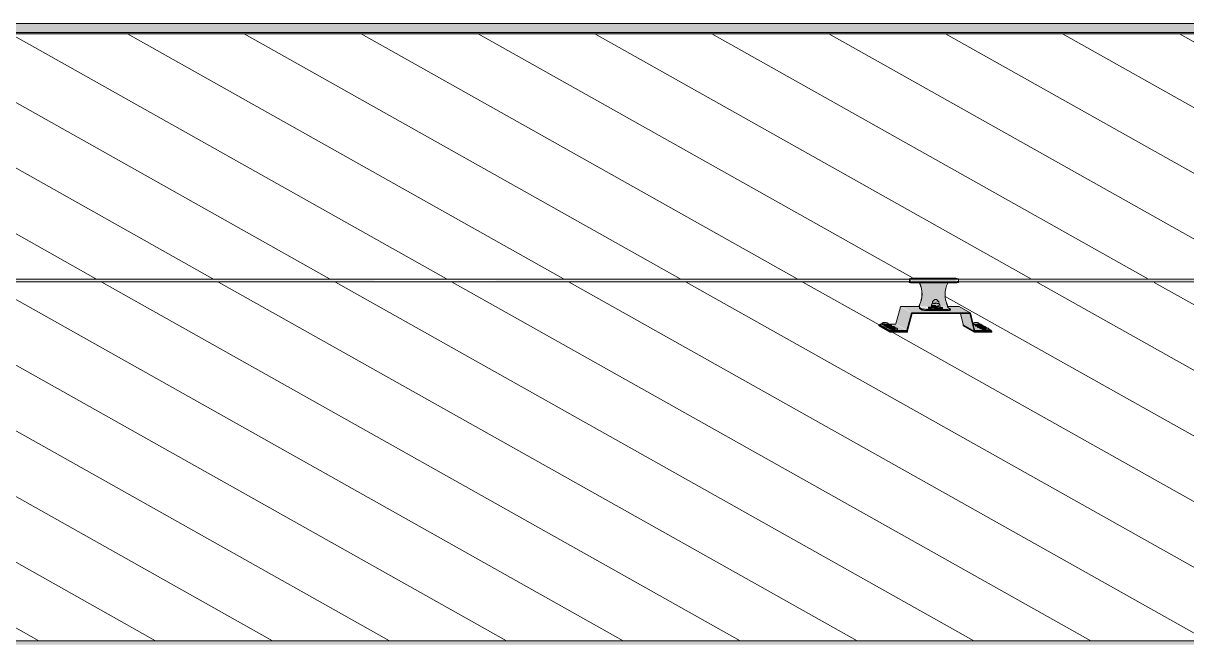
# Model space of a CAD drawing. Header units: millimetres. Extents: x -2361666 to -2009843, y -375 to 29863.
# Drawn here: x -2311725 to -2308451, y 15906 to 17649 of the extents above; entities that cross this region are included whole.
import ezdxf

# ---------------------------------------------------------------- set-up
doc = ezdxf.new("R2010")
doc.units = ezdxf.units.MM
for name, color, linetype, lineweight in [('A-ROOF', 132, 'Continuous', 5), ('A-ROOF-PATT', 132, 'Continuous', 5), ('Q-SPCQ', 91, 'Continuous', 5)]:
    doc.layers.add(name, color=color, linetype=linetype, lineweight=lineweight)

# ---------------------------------------------------------------- blocks, each defined once
blk = doc.blocks.new('Static Line_Sayfa_Metal Deck_Pan Mount - Up to 15 _ pitch - Max 2 Users-1847625-SOUTH EAST - PART B')
at = {"layer": 'Q-SPCQ'}
h = blk.add_hatch(color=256, dxfattribs=at)
h.paths.add_polyline_path([(-2307559.1, 16924.8), (-2303574, 16926.8), (-2303574, 16927.3), (-2303569.6, 16925.6), (-2303568.1, 16929.1), (-2309099.7, 16926.8), (-2309097.4, 16927.6), (-2309093.5, 16924.8), (-2307793.5, 16924.8)])
h.paths.add_polyline_path([(-2314753.1, 16924.8), (-2309231.7, 16926.8), (-2309231.7, 16927.3), (-2309227.3, 16925.7), (-2309225.8, 16929.1), (-2314757.4, 16926.8), (-2314755.1, 16927.7), (-2314753.8, 16925.8)])
h.paths.add_polyline_path([(-2301940.2, 16924.8), (-2301940.2, 16929.1), (-2303442, 16926.8), (-2303439.7, 16927.7), (-2303435.8, 16924.8), (-2302168, 16924.8)])
for points in [[(-2309227.4, 16921.5), (-2309228.6, 16927.6), (-2309231.7, 16925.7), (-2309231.2, 16922)], [(-2309123.4, 16918.6), (-2309100.3, 16919.9), (-2309099.8, 16928.4), (-2309100.6, 16931.6), (-2309225.8, 16931.6), (-2309225.6, 16919.9), (-2309226, 16918.6), (-2309123.6, 16918.6)], [(-2309097.6, 16921.5), (-2309094.7, 16923.8), (-2309097.5, 16923.8), (-2309097.6, 16922)], [(-2309156.4, 16859.1), (-2309156.6, 16863.1), (-2309167, 16863.1), (-2309167.2, 16862.3), (-2309164.9, 16859.5), (-2309156.6, 16859.1)], [(-2309238.5, 16785.6), (-2309226.8, 16834.7), (-2309256.5, 16851.4), (-2309268.2, 16802.3), (-2309238.7, 16785.8)], [(-2309224.5, 16834.7), (-2309060.7, 16834.7), (-2309091.8, 16852.1), (-2309124.2, 16850.1), (-2309124.5, 16849.6), (-2309123.9, 16849.4), (-2309116.3, 16845.1), (-2309128.7, 16843.8), (-2309128.8, 16840.8), (-2309178.2, 16840.8), (-2309178.2, 16843.8), (-2309195.3, 16843.8), (-2309195.3, 16842.1), (-2309203, 16846.4), (-2309203, 16849.4), (-2309203.5, 16851.7), (-2309203.5, 16852.1), (-2309253.2, 16850.8), (-2309240.7, 16843.8)], [(-2309195.3, 16842.1), (-2309195.3, 16845.1), (-2309203, 16849.4), (-2309203, 16846.4), (-2309198.3, 16843.8)], [(-2309128.7, 16843.8), (-2309116.3, 16845.1), (-2309123.9, 16849.4), (-2309199.8, 16847.6), (-2309195.3, 16845.1), (-2309156.1, 16843.8)], [(-2309164.9, 16840.8), (-2309128.8, 16840.8), (-2309128.7, 16843.8), (-2309178.1, 16843.8), (-2309178.2, 16840.8)], [(-2309156.2, 16848.4), (-2309156.1, 16855.8), (-2309169.6, 16856.8), (-2309169.6, 16849.4), (-2309164.9, 16848.7)], [(-2309156.2, 16848.4), (-2309148.5, 16850.8), (-2309148.5, 16856.1), (-2309156.2, 16853.7), (-2309156.2, 16848.7)], [(-2309049.7, 16783.6), (-2309062.7, 16832.7), (-2309088.3, 16832.7), (-2309079.4, 16800.3), (-2309060.7, 16789.9)], [(-2309286.6, 16779.9), (-2309286.6, 16782.9), (-2309317.6, 16800.3), (-2309316, 16796.4), (-2309291.9, 16782.9)], [(-2309299.1, 16801.6), (-2309299.3, 16804.5), (-2309308.5, 16804.9), (-2309307.5, 16802), (-2309301.4, 16801.7)], [(-2309292, 16797.6), (-2309292.2, 16800.5), (-2309301.2, 16800.3), (-2309300, 16798), (-2309292.2, 16797.6)], [(-2309288.9, 16794.2), (-2309286.2, 16798.5), (-2309291.5, 16798.8), (-2309289, 16794.2)], [(-2309049.5, 16779.9), (-2309050.8, 16783.6), (-2309080.5, 16800.3), (-2309079.7, 16796.8), (-2309049.7, 16780)], [(-2309050.7, 16802), (-2309048.1, 16804.3), (-2309051, 16803.1), (-2309050.8, 16802.3)], [(-2309043.6, 16798), (-2309040.9, 16800.3), (-2309044.4, 16800.3)], [(-2309032.1, 16794.2), (-2309029.4, 16798.5), (-2309034.6, 16798.8), (-2309032.1, 16794.2)], [(-2309288.1, 16783.8), (-2309288.1, 16785.8), (-2309290.1, 16784.9)], [(-2309288, 16791), (-2309279.7, 16792.4), (-2309289, 16794)], [(-2309286.6, 16782.9), (-2309276.7, 16784.9), (-2309288.1, 16783.8)], [(-2309272.5, 16786.7), (-2309272.7, 16789.6), (-2309281.9, 16790), (-2309279.7, 16787), (-2309272.7, 16786.7)], [(-2309022.8, 16790.6), (-2309025, 16793.7), (-2309031.6, 16792.2), (-2309031.2, 16791), (-2309022.9, 16790.7)], [(-2309015.7, 16786.7), (-2309015.8, 16789.6), (-2309025, 16790), (-2309024.1, 16787.1), (-2309015.8, 16786.7)]]:
    blk.add_hatch(color=256, dxfattribs=at).paths.add_polyline_path(points)
h = blk.add_hatch(color=256, dxfattribs=at)
h.paths.add_polyline_path([(-2309094.2, 16919.9), (-2309094.9, 16921.1), (-2309094.9, 16919.9)])
h.paths.add_polyline_path([(-2309225.6, 16919.9), (-2309226, 16921.1), (-2309226, 16919.9)])
h.paths.add_polyline_path([(-2309225.3, 16929.1), (-2309225.8, 16930.3), (-2309225.8, 16929.1)])
h.paths.add_polyline_path([(-2309094.5, 16929.1), (-2309094.1, 16930.3), (-2309099.7, 16929.1)])
h = blk.add_hatch(color=256, dxfattribs=at)
h.paths.add_polyline_path([(-2314718.4, 16921.1), (-2309225.1, 16922.9), (-2309227.4, 16921.5), (-2309231.7, 16923.8), (-2309231.8, 16924.8), (-2314751.7, 16922.8), (-2314751.7, 16922), (-2314755.2, 16923.7), (-2314757.5, 16921.1)])
h.paths.add_polyline_path([(-2307090.3, 16921.1), (-2303567.4, 16923), (-2303569.7, 16921.5), (-2303574, 16923.9), (-2303574.4, 16924.8), (-2309094, 16922.8), (-2309094, 16922), (-2309097.5, 16923.8), (-2309099.8, 16921.1), (-2307324.7, 16921.1)])
h.paths.add_polyline_path([(-2301940.2, 16921.1), (-2301940.2, 16924.8), (-2303436.3, 16922.8), (-2303436.3, 16922), (-2303439.8, 16923.7), (-2303442.1, 16921.1), (-2302168, 16921.1)])
h = blk.add_hatch(color=256, dxfattribs=at)
h.paths.add_polyline_path([(-2309169.7, 16853.7), (-2309169.6, 16853.7), (-2309169.6, 16856.8), (-2309156.1, 16855.8), (-2309148.5, 16853.7), (-2309124.5, 16853.7), (-2309129.6, 16870.8), (-2309131.2, 16886.6), (-2309129.2, 16902.5), (-2309124.5, 16918.7), (-2309202.6, 16918.7), (-2309197.5, 16902.5), (-2309195.9, 16886.6), (-2309199.8, 16865.1), (-2309203.5, 16853.7), (-2309199.8, 16853.7)])
h.paths.add_polyline_path([(-2309156.6, 16863.1), (-2309156.1, 16867.2), (-2309150.9, 16867.5), (-2309156.4, 16863.3)])
h.paths.add_polyline_path([(-2309156.4, 16859.1), (-2309165.5, 16859.5), (-2309166.4, 16865), (-2309149.3, 16859.5), (-2309156.2, 16859.1)])
h = blk.add_hatch(color=256, dxfattribs=at)
h.paths.add_polyline_path([(-2309156.4, 16859.1), (-2309148.9, 16859.5), (-2309148.9, 16862.4), (-2309156.5, 16861.2)])
h.paths.add_polyline_path([(-2309156.6, 16863.1), (-2309150.9, 16867.5), (-2309156.6, 16865)])
h = blk.add_hatch(color=256, dxfattribs=at)
h.paths.add_polyline_path([(-2309178.1, 16849.6), (-2309169.6, 16851.7), (-2309169.7, 16853.7), (-2309203.5, 16851.7), (-2309203, 16849.6), (-2309199.8, 16849.6)])
h.paths.add_polyline_path([(-2309124.1, 16849.6), (-2309124.5, 16853.7), (-2309148.5, 16851.4), (-2309148.5, 16849.6), (-2309124.2, 16849.6)])
h = blk.add_hatch(color=256, dxfattribs=at)
h.paths.add_polyline_path([(-2309269.5, 16784.9), (-2309241, 16785.8), (-2309270.5, 16802.3), (-2309314, 16800.3), (-2309288.1, 16785.8), (-2309276.7, 16784.9)])
h.paths.add_polyline_path([(-2309272.5, 16786.7), (-2309280.9, 16787.1), (-2309279.7, 16789.9), (-2309272.7, 16789.6)])
h.paths.add_polyline_path([(-2309288, 16791), (-2309289, 16794), (-2309279.7, 16792.4)])
h.paths.add_polyline_path([(-2309288.9, 16794.2), (-2309289, 16798.6), (-2309286.2, 16798.5), (-2309288.1, 16795.4)])
h.paths.add_polyline_path([(-2309292, 16797.6), (-2309301.2, 16800.3), (-2309300.4, 16800.9), (-2309292.2, 16800.3)])
h = blk.add_hatch(color=256, dxfattribs=at)
h.paths.add_polyline_path([(-2309047.2, 16784.9), (-2309001.6, 16785.8), (-2309029.5, 16801.5), (-2309052, 16801.9), (-2309048, 16785.4)])
h.paths.add_polyline_path([(-2309015.7, 16786.7), (-2309024.1, 16787.1), (-2309025, 16790), (-2309015.8, 16788.8)])
h.paths.add_polyline_path([(-2309022.8, 16790.6), (-2309031.6, 16792.2), (-2309032.1, 16794), (-2309022.9, 16793.6)])
h.paths.add_polyline_path([(-2309032.1, 16794.2), (-2309032.1, 16798.6), (-2309029.4, 16798.5)])
h.paths.add_polyline_path([(-2309043.6, 16798), (-2309044.6, 16800.9), (-2309035.3, 16799.4)])
h = blk.add_hatch(color=256, dxfattribs=at)
h.paths.add_polyline_path([(-2309049.5, 16779.9), (-2309049.5, 16779.9), (-2309000.1, 16779.9), (-2309000.1, 16782.9), (-2309049.5, 16782.9)])
h.paths.add_polyline_path([(-2309269.5, 16779.9), (-2309237.2, 16779.9), (-2309237.2, 16782.9), (-2309286.6, 16782.9), (-2309286.6, 16779.9)])
h = blk.add_hatch(color=256, dxfattribs=at)
h.paths.add_polyline_path([(-2309237.9, 16782.9), (-2309240.7, 16784.9), (-2309238.5, 16782.9)])
h.paths.add_polyline_path([(-2309049.7, 16783.6), (-2309048.1, 16785.6), (-2309050, 16784.9)])
h = blk.add_hatch(color=256, dxfattribs=at)
h.paths.add_polyline_path([(-2309001.6, 16782.9), (-2309003.6, 16784.9), (-2309004.6, 16785.4), (-2309009.9, 16782.9)])
h.paths.add_polyline_path([(-2309048.7, 16782.9), (-2309049.7, 16783.6), (-2309049.5, 16782.9)])
for p, q in [((-2301940.2, 16929.1), (-2314822, 16929.1)), ((-2309228.2, 16931.3), (-2309232.5, 16930.3)), ((-2309225.9, 16931.6), (-2309228.2, 16931.3)), ((-2309100.6, 16931.6), (-2309225.9, 16931.6)), ((-2309100.6, 16931.6), (-2309098.3, 16931.3)), ((-2309094.1, 16930.3), (-2309098.3, 16931.3)), ((-2314822, 16921.1), (-2301940.2, 16921.1)), ((-2309232.5, 16919.9), (-2309228.2, 16918.9)), ((-2309225.9, 16918.6), (-2309228.2, 16918.9)), ((-2309225.9, 16918.6), (-2309100.6, 16918.6)), ((-2309203.1, 16918.9), (-2309203.1, 16917.8)), ((-2309203.1, 16917.8), (-2309202.7, 16917.5)), ((-2309202.7, 16917.5), (-2309202.6, 16918.7)), ((-2309202.6, 16918.7), (-2309202.4, 16920.6)), ((-2309202.6, 16918.7), (-2309123.6, 16918.7)), ((-2309123.4, 16920.6), (-2309123.6, 16918.7)), ((-2309123.6, 16918.7), (-2309123.6, 16917.5)), ((-2309100.6, 16918.6), (-2309098.3, 16918.9)), ((-2309098.3, 16918.9), (-2309094.1, 16919.9)), ((-2309269.5, 16803.1), (-2309256.5, 16851.4)), ((-2309255.5, 16852.1), (-2309203.5, 16852.1)), ((-2309225.5, 16834), (-2309238.5, 16785.6)), ((-2309237, 16783.6), (-2309224, 16832)), ((-2309060.7, 16834.7), (-2309224.5, 16834.7)), ((-2309223, 16832.7), (-2309062.3, 16832.7)), ((-2309203.5, 16855.7), (-2309204, 16856)), ((-2309204, 16856), (-2309204, 16854)), ((-2309203.5, 16853.7), (-2309203.5, 16855.7)), ((-2309195.3, 16845.1), (-2309203, 16849.4)), ((-2309203, 16846.4), (-2309195.3, 16842.1)), ((-2309178.2, 16840.8), (-2309128.8, 16840.8)), ((-2309178.1, 16843.8), (-2309128.7, 16843.8)), ((-2309177.9, 16849.7), (-2309178, 16846.7)), ((-2309169.7, 16856.9), (-2309169.8, 16849.6)), ((-2309167.9, 16858.5), (-2309169.1, 16857.8)), ((-2309167.6, 16860.1), (-2309167.6, 16859)), ((-2309148.2, 16858.8), (-2309148.2, 16859.8)), ((-2309146.7, 16857.5), (-2309147.9, 16858.2)), ((-2309146.3, 16849.2), (-2309146.2, 16856.6)), ((-2309138.2, 16846.1), (-2309138.2, 16849.1)), ((-2309124.9, 16856), (-2309124.5, 16855.7)), ((-2309124.5, 16855.7), (-2309124.5, 16853.7)), ((-2309124.5, 16852.1), (-2309091.8, 16852.1)), ((-2309123.9, 16849.4), (-2309116.3, 16845.1)), ((-2309116.3, 16842.1), (-2309120.8, 16844.6)), ((-2309116.1, 16841.9), (-2309116.1, 16844.9)), ((-2309060.3, 16834.6), (-2309091.3, 16852)), ((-2309080.7, 16801.1), (-2309088.3, 16832.7)), ((-2309061.3, 16832), (-2309049.7, 16783.6)), ((-2309048.1, 16785.6), (-2309059.8, 16834)), ((-2309317.6, 16797.3), (-2309317.6, 16800.3)), ((-2309317.6, 16800.3), (-2309286.6, 16782.9)), ((-2309317.6, 16797.3), (-2309286.6, 16779.9)), ((-2309316.1, 16801.6), (-2309316.2, 16799.6)), ((-2309316, 16801.5), (-2309288.1, 16785.8)), ((-2309316, 16799.5), (-2309288.1, 16783.8)), ((-2309309.5, 16802.5), (-2309309.5, 16801.2)), ((-2309302.4, 16798.5), (-2309302.4, 16797.2)), ((-2309299.2, 16802.3), (-2309270.5, 16802.3)), ((-2309291.4, 16794.8), (-2309296.4, 16794.2)), ((-2309292.3, 16799.3), (-2309292.4, 16794.7)), ((-2309288, 16799.5), (-2309292.3, 16799.3)), ((-2309292.3, 16799.3), (-2309291.5, 16798.8)), ((-2309291.5, 16801), (-2309291.5, 16802.3)), ((-2309291.5, 16798.8), (-2309286.2, 16798.5)), ((-2309291.5, 16798.8), (-2309291.5, 16794.2)), ((-2309282.8, 16799.3), (-2309288, 16799.5)), ((-2309286.2, 16798.5), (-2309286.3, 16793.9)), ((-2309286.2, 16798.5), (-2309281.9, 16798.8)), ((-2309284.4, 16797), (-2309284.4, 16798.3)), ((-2309282.8, 16799.3), (-2309282.9, 16794.7)), ((-2309281.9, 16798.8), (-2309282.8, 16799.3)), ((-2309278, 16794), (-2309282.8, 16794.7)), ((-2309281.9, 16798.8), (-2309282, 16794.2)), ((-2309080.6, 16797.3), (-2309080.5, 16800.3)), ((-2309080.6, 16797.3), (-2309049.5, 16779.9)), ((-2309049.5, 16782.9), (-2309080.5, 16800.3)), ((-2309080.2, 16800.5), (-2309049.2, 16783)), ((-2309048.7, 16802.3), (-2309041, 16802.3)), ((-2309045.6, 16798.5), (-2309045.6, 16797.2)), ((-2309034.6, 16794.8), (-2309039.6, 16794.2)), ((-2309035.5, 16799.3), (-2309035.6, 16794.7)), ((-2309031.2, 16799.5), (-2309035.5, 16799.3)), ((-2309035.5, 16799.3), (-2309034.6, 16798.8)), ((-2309034.7, 16801), (-2309034.7, 16802.3)), ((-2309034.6, 16798.8), (-2309034.7, 16794.2)), ((-2309034.6, 16798.8), (-2309029.4, 16798.5)), ((-2309026, 16799.3), (-2309031.2, 16799.5)), ((-2309029.5, 16801.5), (-2309001.6, 16785.8)), ((-2309029.4, 16798.5), (-2309029.5, 16793.9)), ((-2309029.4, 16798.5), (-2309025.1, 16798.8)), ((-2309027.6, 16797), (-2309027.6, 16798.3)), ((-2309025.1, 16798.8), (-2309026, 16799.3)), ((-2309026, 16799.3), (-2309026, 16794.7)), ((-2309021.2, 16794), (-2309025.9, 16794.7)), ((-2309025.1, 16798.8), (-2309025.2, 16794.2)), ((-2309288.1, 16794.1), (-2309292.4, 16793.8)), ((-2309292.4, 16793.8), (-2309291.5, 16793.3)), ((-2309291.5, 16793.3), (-2309288.7, 16793.2)), ((-2309290, 16791.6), (-2309290, 16790.2)), ((-2309282.9, 16793.8), (-2309288.1, 16794.1)), ((-2309237.2, 16782.9), (-2309286.6, 16782.9)), ((-2309286.6, 16782.9), (-2309286.6, 16779.9)), ((-2309286.6, 16779.9), (-2309237.2, 16779.9)), ((-2309284.4, 16793.2), (-2309282, 16793.3)), ((-2309282, 16793.3), (-2309282.9, 16793.8)), ((-2309282.9, 16787.6), (-2309282.9, 16786.3)), ((-2309239.4, 16784.9), (-2309276.7, 16784.9)), ((-2309276.7, 16782.9), (-2309237.9, 16782.9)), ((-2309272, 16790), (-2309272, 16791.3)), ((-2309264.9, 16786), (-2309264.9, 16787.3)), ((-2309237.2, 16779.9), (-2309237.2, 16782.9)), ((-2309049.5, 16782.9), (-2309049.5, 16779.9)), ((-2309000.1, 16782.9), (-2309049.5, 16782.9)), ((-2309049.5, 16779.9), (-2309000.1, 16779.9)), ((-2309048.7, 16782.9), (-2309010, 16782.9)), ((-2309009.9, 16784.9), (-2309047.2, 16784.9)), ((-2309035.6, 16793.8), (-2309031.2, 16794.1)), ((-2309034.7, 16793.3), (-2309035.6, 16793.8)), ((-2309031.9, 16793.2), (-2309034.7, 16793.3)), ((-2309033.2, 16791.6), (-2309033.2, 16790.2)), ((-2309031.2, 16794.1), (-2309026, 16793.8)), ((-2309026.1, 16787.6), (-2309026.1, 16786.3)), ((-2309015.2, 16790), (-2309015.2, 16791.3)), ((-2309008.1, 16786), (-2309008.1, 16787.3)), ((-2309005.1, 16785.7), (-2309001.6, 16783.8)), ((-2309005.1, 16785.7), (-2309000.1, 16782.9)), ((-2309001.5, 16783.6), (-2309001.5, 16785.6)), ((-2309000.1, 16779.9), (-2309000.1, 16782.9))]:
    blk.add_line(p, q, dxfattribs=at)
at = {"layer": 'Q-SPCQ', "flags": 128}
for points in [[(-2309167.6, 16860.1), (-2309166.3, 16865.4), (-2309164.1, 16868.7), (-2309162.1, 16870.4), (-2309160.7, 16871.2), (-2309159.7, 16871.7), (-2309159, 16872), (-2309158.4, 16872.1), (-2309158, 16872.2), (-2309157.7, 16872.3)], [(-2309148.2, 16859.8), (-2309149.3, 16865.2), (-2309151.5, 16868.5), (-2309153.4, 16870.3), (-2309154.8, 16871.1), (-2309155.8, 16871.6), (-2309156.5, 16871.9), (-2309157, 16872.1), (-2309157.5, 16872.2), (-2309157.7, 16872.3)], [(-2309169.7, 16856.9), (-2309169.6, 16857.3), (-2309169.4, 16857.6), (-2309169.3, 16857.7), (-2309169.1, 16857.8)], [(-2309167.6, 16859), (-2309167.7, 16858.7), (-2309167.8, 16858.6), (-2309167.9, 16858.5), (-2309167.9, 16858.5)], [(-2309148.2, 16858.8), (-2309148.2, 16858.5), (-2309148, 16858.3), (-2309148, 16858.2), (-2309147.9, 16858.2)], [(-2309146.2, 16856.6), (-2309146.3, 16857), (-2309146.5, 16857.3), (-2309146.6, 16857.4), (-2309146.7, 16857.5)], [(-2309309.5, 16802.5), (-2309309.1, 16804.2), (-2309308.4, 16805.3), (-2309307.8, 16805.8), (-2309307.3, 16806.1), (-2309306.9, 16806.3), (-2309306.6, 16806.4), (-2309306.4, 16806.4), (-2309306.2, 16806.5), (-2309306, 16806.5), (-2309305.9, 16806.6), (-2309305.7, 16806.6), (-2309305.5, 16806.6), (-2309305.4, 16806.6), (-2309305.2, 16806.7), (-2309305.1, 16806.7), (-2309304.9, 16806.7), (-2309304.8, 16806.7), (-2309304.6, 16806.7), (-2309304.4, 16806.7), (-2309304.3, 16806.7), (-2309304.1, 16806.8), (-2309303.9, 16806.8), (-2309303.7, 16806.8), (-2309303.6, 16806.8), (-2309303.4, 16806.8), (-2309303.2, 16806.8), (-2309303, 16806.8), (-2309302.8, 16806.8), (-2309302.6, 16806.8), (-2309302.4, 16806.8), (-2309302.2, 16806.8), (-2309302, 16806.8), (-2309301.8, 16806.8), (-2309301.6, 16806.8), (-2309301.4, 16806.8), (-2309301.3, 16806.8)], [(-2309302.4, 16798.5), (-2309302, 16800.2), (-2309301.3, 16801.3), (-2309300.7, 16801.8), (-2309300.2, 16802.1), (-2309299.8, 16802.3), (-2309299.5, 16802.4), (-2309299.3, 16802.4), (-2309299.1, 16802.5), (-2309298.9, 16802.5), (-2309298.8, 16802.6), (-2309298.6, 16802.6), (-2309298.4, 16802.6), (-2309298.3, 16802.6), (-2309298.1, 16802.7), (-2309298, 16802.7), (-2309297.8, 16802.7), (-2309297.7, 16802.7), (-2309297.5, 16802.7), (-2309297.3, 16802.7), (-2309297.2, 16802.8), (-2309297, 16802.8), (-2309296.8, 16802.8), (-2309296.6, 16802.8), (-2309296.5, 16802.8), (-2309296.3, 16802.8), (-2309296.1, 16802.8), (-2309295.9, 16802.8), (-2309295.7, 16802.8), (-2309295.5, 16802.8), (-2309295.3, 16802.8), (-2309295.1, 16802.8), (-2309294.9, 16802.8), (-2309294.7, 16802.8), (-2309294.5, 16802.8), (-2309294.3, 16802.8), (-2309294.2, 16802.8)], [(-2309291.5, 16802.3), (-2309291.9, 16804), (-2309292.6, 16805), (-2309293.2, 16805.6), (-2309293.6, 16805.9), (-2309294, 16806.1), (-2309294.3, 16806.2), (-2309294.5, 16806.3), (-2309294.7, 16806.3), (-2309294.9, 16806.4), (-2309295.1, 16806.4), (-2309295.2, 16806.4), (-2309295.4, 16806.5), (-2309295.5, 16806.5), (-2309295.7, 16806.5), (-2309295.8, 16806.5), (-2309296, 16806.6), (-2309296.1, 16806.6), (-2309296.3, 16806.6), (-2309296.5, 16806.6), (-2309296.6, 16806.6), (-2309296.8, 16806.7), (-2309297, 16806.7), (-2309297.2, 16806.7), (-2309297.3, 16806.7), (-2309297.5, 16806.7), (-2309297.7, 16806.7), (-2309297.9, 16806.7), (-2309298.1, 16806.7), (-2309298.3, 16806.8), (-2309298.5, 16806.8), (-2309298.7, 16806.8), (-2309298.9, 16806.8), (-2309299.1, 16806.8), (-2309299.3, 16806.8), (-2309299.5, 16806.8), (-2309299.8, 16806.8), (-2309300, 16806.8), (-2309300.2, 16806.8), (-2309300.4, 16806.8), (-2309300.6, 16806.8), (-2309300.8, 16806.8), (-2309301, 16806.8), (-2309301.2, 16806.8), (-2309301.3, 16806.8)], [(-2309284.4, 16798.3), (-2309284.8, 16800), (-2309285.5, 16801.1), (-2309286.1, 16801.6), (-2309286.6, 16801.9), (-2309286.9, 16802.1), (-2309287.2, 16802.2), (-2309287.4, 16802.3), (-2309287.6, 16802.3), (-2309287.8, 16802.4), (-2309288, 16802.4), (-2309288.1, 16802.5), (-2309288.3, 16802.5), (-2309288.4, 16802.5), (-2309288.6, 16802.5), (-2309288.7, 16802.6), (-2309288.9, 16802.6), (-2309289.1, 16802.6), (-2309289.2, 16802.6), (-2309289.4, 16802.6), (-2309289.5, 16802.7), (-2309289.7, 16802.7), (-2309289.9, 16802.7), (-2309290.1, 16802.7), (-2309290.3, 16802.7), (-2309290.4, 16802.7), (-2309290.6, 16802.7), (-2309290.8, 16802.8), (-2309291, 16802.8), (-2309291.2, 16802.8), (-2309291.4, 16802.8), (-2309291.6, 16802.8), (-2309291.8, 16802.8), (-2309292, 16802.8), (-2309292.2, 16802.8), (-2309292.4, 16802.8), (-2309292.7, 16802.8), (-2309292.9, 16802.8), (-2309293.1, 16802.8), (-2309293.3, 16802.8), (-2309293.5, 16802.8), (-2309293.7, 16802.8), (-2309293.9, 16802.8), (-2309294.1, 16802.8), (-2309294.2, 16802.8)], [(-2309290, 16791.6), (-2309289.6, 16793.3), (-2309288.9, 16794.3), (-2309288.2, 16794.8), (-2309287.8, 16795.1), (-2309287.4, 16795.3), (-2309287.1, 16795.4), (-2309286.9, 16795.5), (-2309286.7, 16795.5), (-2309286.5, 16795.6), (-2309286.3, 16795.6), (-2309286.2, 16795.6), (-2309286, 16795.7), (-2309285.9, 16795.7), (-2309285.7, 16795.7), (-2309285.6, 16795.7), (-2309285.4, 16795.7), (-2309285.3, 16795.7), (-2309285.1, 16795.8), (-2309284.9, 16795.8), (-2309284.8, 16795.8), (-2309284.6, 16795.8), (-2309284.4, 16795.8), (-2309284.2, 16795.8), (-2309284, 16795.8), (-2309283.9, 16795.8), (-2309283.7, 16795.8), (-2309283.5, 16795.8), (-2309283.3, 16795.9), (-2309283.1, 16795.9), (-2309282.9, 16795.9), (-2309282.7, 16795.9), (-2309282.5, 16795.9), (-2309282.3, 16795.9), (-2309282.1, 16795.9), (-2309281.9, 16795.9), (-2309281.8, 16795.9)], [(-2309272, 16791.3), (-2309272.4, 16793), (-2309273.1, 16794.1), (-2309273.7, 16794.6), (-2309274.1, 16794.9), (-2309274.5, 16795.1), (-2309274.8, 16795.2), (-2309275, 16795.3), (-2309275.2, 16795.4), (-2309275.4, 16795.4), (-2309275.5, 16795.5), (-2309275.7, 16795.5), (-2309275.9, 16795.5), (-2309276, 16795.5), (-2309276.2, 16795.6), (-2309276.3, 16795.6), (-2309276.5, 16795.6), (-2309276.6, 16795.6), (-2309276.8, 16795.6), (-2309277, 16795.7), (-2309277.1, 16795.7), (-2309277.3, 16795.7), (-2309277.5, 16795.7), (-2309277.7, 16795.7), (-2309277.8, 16795.7), (-2309278, 16795.8), (-2309278.2, 16795.8), (-2309278.4, 16795.8), (-2309278.6, 16795.8), (-2309278.8, 16795.8), (-2309279, 16795.8), (-2309279.2, 16795.8), (-2309279.4, 16795.8), (-2309279.6, 16795.8), (-2309279.8, 16795.8), (-2309280, 16795.8), (-2309280.2, 16795.9), (-2309280.5, 16795.9), (-2309280.7, 16795.9), (-2309280.9, 16795.9), (-2309281.1, 16795.9), (-2309281.3, 16795.9), (-2309281.5, 16795.9), (-2309281.7, 16795.9), (-2309281.8, 16795.9)], [(-2309052.3, 16804.2), (-2309051.6, 16805.3), (-2309050.9, 16805.8), (-2309050.5, 16806.1), (-2309050.1, 16806.3), (-2309049.8, 16806.4), (-2309049.6, 16806.4), (-2309049.4, 16806.5), (-2309049.2, 16806.5), (-2309049, 16806.6), (-2309048.9, 16806.6), (-2309048.7, 16806.6), (-2309048.6, 16806.6), (-2309048.4, 16806.7), (-2309048.2, 16806.7), (-2309048.1, 16806.7), (-2309047.9, 16806.7), (-2309047.8, 16806.7), (-2309047.6, 16806.7), (-2309047.4, 16806.7), (-2309047.3, 16806.8), (-2309047.1, 16806.8), (-2309046.9, 16806.8), (-2309046.7, 16806.8), (-2309046.5, 16806.8), (-2309046.4, 16806.8), (-2309046.2, 16806.8), (-2309046, 16806.8), (-2309045.8, 16806.8), (-2309045.6, 16806.8), (-2309045.4, 16806.8), (-2309045.2, 16806.8), (-2309045, 16806.8), (-2309044.7, 16806.8), (-2309044.5, 16806.8), (-2309044.5, 16806.8)], [(-2309045.6, 16798.5), (-2309045.2, 16800.2), (-2309044.5, 16801.3), (-2309043.8, 16801.8), (-2309043.4, 16802.1), (-2309043, 16802.3), (-2309042.7, 16802.4), (-2309042.5, 16802.4), (-2309042.3, 16802.5), (-2309042.1, 16802.5), (-2309041.9, 16802.6), (-2309041.8, 16802.6), (-2309041.6, 16802.6), (-2309041.5, 16802.6), (-2309041.3, 16802.7), (-2309041.2, 16802.7), (-2309041, 16802.7), (-2309040.8, 16802.7), (-2309040.7, 16802.7), (-2309040.5, 16802.7), (-2309040.3, 16802.8), (-2309040.2, 16802.8), (-2309040, 16802.8), (-2309039.8, 16802.8), (-2309039.6, 16802.8), (-2309039.4, 16802.8), (-2309039.3, 16802.8), (-2309039.1, 16802.8), (-2309038.9, 16802.8), (-2309038.7, 16802.8), (-2309038.5, 16802.8), (-2309038.3, 16802.8), (-2309038.1, 16802.8), (-2309037.9, 16802.8), (-2309037.6, 16802.8), (-2309037.4, 16802.8), (-2309037.4, 16802.8)], [(-2309034.7, 16802.3), (-2309035, 16804), (-2309035.7, 16805), (-2309036.4, 16805.6), (-2309036.8, 16805.9), (-2309037.2, 16806.1), (-2309037.5, 16806.2), (-2309037.7, 16806.3), (-2309037.9, 16806.3), (-2309038.1, 16806.4), (-2309038.2, 16806.4), (-2309038.4, 16806.4), (-2309038.5, 16806.5), (-2309038.7, 16806.5), (-2309038.9, 16806.5), (-2309039, 16806.5), (-2309039.2, 16806.6), (-2309039.3, 16806.6), (-2309039.5, 16806.6), (-2309039.6, 16806.6), (-2309039.8, 16806.6), (-2309040, 16806.7), (-2309040.2, 16806.7), (-2309040.3, 16806.7), (-2309040.5, 16806.7), (-2309040.7, 16806.7), (-2309040.9, 16806.7), (-2309041.1, 16806.7), (-2309041.3, 16806.7), (-2309041.5, 16806.8), (-2309041.7, 16806.8), (-2309041.9, 16806.8), (-2309042.1, 16806.8), (-2309042.3, 16806.8), (-2309042.5, 16806.8), (-2309042.7, 16806.8), (-2309042.9, 16806.8), (-2309043.1, 16806.8), (-2309043.4, 16806.8), (-2309043.6, 16806.8), (-2309043.8, 16806.8), (-2309044, 16806.8), (-2309044.2, 16806.8), (-2309044.4, 16806.8), (-2309044.5, 16806.8)], [(-2309027.6, 16798.3), (-2309027.9, 16800), (-2309028.6, 16801.1), (-2309029.3, 16801.6), (-2309029.7, 16801.9), (-2309030.1, 16802.1), (-2309030.4, 16802.2), (-2309030.6, 16802.3), (-2309030.8, 16802.3), (-2309031, 16802.4), (-2309031.1, 16802.4), (-2309031.3, 16802.5), (-2309031.5, 16802.5), (-2309031.6, 16802.5), (-2309031.8, 16802.5), (-2309031.9, 16802.6), (-2309032.1, 16802.6), (-2309032.2, 16802.6), (-2309032.4, 16802.6), (-2309032.6, 16802.6), (-2309032.7, 16802.7), (-2309032.9, 16802.7), (-2309033.1, 16802.7), (-2309033.2, 16802.7), (-2309033.4, 16802.7), (-2309033.6, 16802.7), (-2309033.8, 16802.7), (-2309034, 16802.8), (-2309034.2, 16802.8), (-2309034.4, 16802.8), (-2309034.6, 16802.8), (-2309034.8, 16802.8), (-2309035, 16802.8), (-2309035.2, 16802.8), (-2309035.4, 16802.8), (-2309035.6, 16802.8), (-2309035.8, 16802.8), (-2309036, 16802.8), (-2309036.3, 16802.8), (-2309036.5, 16802.8), (-2309036.7, 16802.8), (-2309036.9, 16802.8), (-2309037.1, 16802.8), (-2309037.3, 16802.8), (-2309037.4, 16802.8)], [(-2309033.2, 16791.6), (-2309032.8, 16793.3), (-2309032, 16794.3), (-2309031.4, 16794.8), (-2309030.9, 16795.1), (-2309030.6, 16795.3), (-2309030.3, 16795.4), (-2309030.1, 16795.5), (-2309029.9, 16795.5), (-2309029.7, 16795.6), (-2309029.5, 16795.6), (-2309029.4, 16795.6), (-2309029.2, 16795.7), (-2309029, 16795.7), (-2309028.9, 16795.7), (-2309028.7, 16795.7), (-2309028.6, 16795.7), (-2309028.4, 16795.7), (-2309028.3, 16795.8), (-2309028.1, 16795.8), (-2309027.9, 16795.8), (-2309027.8, 16795.8), (-2309027.6, 16795.8), (-2309027.4, 16795.8), (-2309027.2, 16795.8), (-2309027, 16795.8), (-2309026.8, 16795.8), (-2309026.7, 16795.8), (-2309026.5, 16795.9), (-2309026.3, 16795.9), (-2309026.1, 16795.9), (-2309025.9, 16795.9), (-2309025.7, 16795.9), (-2309025.4, 16795.9), (-2309025.2, 16795.9), (-2309025, 16795.9), (-2309025, 16795.9)], [(-2309015.2, 16791.3), (-2309015.5, 16793), (-2309016.2, 16794.1), (-2309016.8, 16794.6), (-2309017.3, 16794.9), (-2309017.7, 16795.1), (-2309017.9, 16795.2), (-2309018.2, 16795.3), (-2309018.4, 16795.4), (-2309018.6, 16795.4), (-2309018.7, 16795.5), (-2309018.9, 16795.5), (-2309019, 16795.5), (-2309019.2, 16795.5), (-2309019.3, 16795.6), (-2309019.5, 16795.6), (-2309019.7, 16795.6), (-2309019.8, 16795.6), (-2309020, 16795.6), (-2309020.1, 16795.7), (-2309020.3, 16795.7), (-2309020.5, 16795.7), (-2309020.7, 16795.7), (-2309020.8, 16795.7), (-2309021, 16795.7), (-2309021.2, 16795.8), (-2309021.4, 16795.8), (-2309021.6, 16795.8), (-2309021.8, 16795.8), (-2309022, 16795.8), (-2309022.2, 16795.8), (-2309022.4, 16795.8), (-2309022.6, 16795.8), (-2309022.8, 16795.8), (-2309023, 16795.8), (-2309023.2, 16795.8), (-2309023.4, 16795.9), (-2309023.6, 16795.9), (-2309023.8, 16795.9), (-2309024.1, 16795.9), (-2309024.3, 16795.9), (-2309024.5, 16795.9), (-2309024.7, 16795.9), (-2309024.9, 16795.9), (-2309025, 16795.9)], [(-2309282.9, 16787.6), (-2309282.5, 16789.3), (-2309281.8, 16790.3), (-2309281.1, 16790.9), (-2309280.7, 16791.1), (-2309280.3, 16791.3), (-2309280, 16791.4), (-2309279.8, 16791.5), (-2309279.6, 16791.5), (-2309279.4, 16791.6), (-2309279.2, 16791.6), (-2309279.1, 16791.6), (-2309278.9, 16791.7), (-2309278.8, 16791.7), (-2309278.6, 16791.7), (-2309278.5, 16791.7), (-2309278.3, 16791.7), (-2309278.2, 16791.8), (-2309278, 16791.8), (-2309277.8, 16791.8), (-2309277.7, 16791.8), (-2309277.5, 16791.8), (-2309277.3, 16791.8), (-2309277.1, 16791.8), (-2309277, 16791.8), (-2309276.8, 16791.8), (-2309276.6, 16791.9), (-2309276.4, 16791.9), (-2309276.2, 16791.9), (-2309276, 16791.9), (-2309275.8, 16791.9), (-2309275.6, 16791.9), (-2309275.4, 16791.9), (-2309275.2, 16791.9), (-2309275, 16791.9), (-2309274.8, 16791.9), (-2309274.7, 16791.9)], [(-2309264.9, 16787.3), (-2309265.3, 16789), (-2309266, 16790.1), (-2309266.6, 16790.7), (-2309267, 16791), (-2309267.4, 16791.1), (-2309267.7, 16791.2), (-2309267.9, 16791.3), (-2309268.1, 16791.4), (-2309268.3, 16791.4), (-2309268.5, 16791.5), (-2309268.6, 16791.5), (-2309268.8, 16791.5), (-2309268.9, 16791.6), (-2309269.1, 16791.6), (-2309269.2, 16791.6), (-2309269.4, 16791.6), (-2309269.5, 16791.6), (-2309269.7, 16791.7), (-2309269.9, 16791.7), (-2309270, 16791.7), (-2309270.2, 16791.7), (-2309270.4, 16791.7), (-2309270.6, 16791.7), (-2309270.7, 16791.8), (-2309270.9, 16791.8), (-2309271.1, 16791.8), (-2309271.3, 16791.8), (-2309271.5, 16791.8), (-2309271.7, 16791.8), (-2309271.9, 16791.8), (-2309272.1, 16791.8), (-2309272.3, 16791.8), (-2309272.5, 16791.8), (-2309272.7, 16791.9), (-2309272.9, 16791.9), (-2309273.1, 16791.9), (-2309273.4, 16791.9), (-2309273.6, 16791.9), (-2309273.8, 16791.9), (-2309274, 16791.9), (-2309274.2, 16791.9), (-2309274.4, 16791.9), (-2309274.6, 16791.9), (-2309274.7, 16791.9)], [(-2309026.1, 16787.6), (-2309025.7, 16789.3), (-2309025, 16790.3), (-2309024.3, 16790.9), (-2309023.8, 16791.1), (-2309023.5, 16791.3), (-2309023.2, 16791.4), (-2309023, 16791.5), (-2309022.8, 16791.5), (-2309022.6, 16791.6), (-2309022.4, 16791.6), (-2309022.3, 16791.6), (-2309022.1, 16791.7), (-2309022, 16791.7), (-2309021.8, 16791.7), (-2309021.6, 16791.7), (-2309021.5, 16791.7), (-2309021.3, 16791.8), (-2309021.2, 16791.8), (-2309021, 16791.8), (-2309020.8, 16791.8), (-2309020.7, 16791.8), (-2309020.5, 16791.8), (-2309020.3, 16791.8), (-2309020.1, 16791.8), (-2309019.9, 16791.8), (-2309019.7, 16791.9), (-2309019.6, 16791.9), (-2309019.4, 16791.9), (-2309019.2, 16791.9), (-2309019, 16791.9), (-2309018.8, 16791.9), (-2309018.6, 16791.9), (-2309018.3, 16791.9), (-2309018.1, 16791.9), (-2309017.9, 16791.9), (-2309017.9, 16791.9)], [(-2309008.1, 16787.3), (-2309008.4, 16789), (-2309009.1, 16790.1), (-2309009.7, 16790.7), (-2309010.2, 16791), (-2309010.6, 16791.1), (-2309010.8, 16791.2), (-2309011.1, 16791.3), (-2309011.3, 16791.4), (-2309011.5, 16791.4), (-2309011.6, 16791.5), (-2309011.8, 16791.5), (-2309011.9, 16791.5), (-2309012.1, 16791.6), (-2309012.2, 16791.6), (-2309012.4, 16791.6), (-2309012.6, 16791.6), (-2309012.7, 16791.6), (-2309012.9, 16791.7), (-2309013, 16791.7), (-2309013.2, 16791.7), (-2309013.4, 16791.7), (-2309013.6, 16791.7), (-2309013.7, 16791.7), (-2309013.9, 16791.8), (-2309014.1, 16791.8), (-2309014.3, 16791.8), (-2309014.5, 16791.8), (-2309014.7, 16791.8), (-2309014.9, 16791.8), (-2309015.1, 16791.8), (-2309015.3, 16791.8), (-2309015.5, 16791.8), (-2309015.7, 16791.8), (-2309015.9, 16791.9), (-2309016.1, 16791.9), (-2309016.3, 16791.9), (-2309016.5, 16791.9), (-2309016.7, 16791.9), (-2309017, 16791.9), (-2309017.2, 16791.9), (-2309017.4, 16791.9), (-2309017.6, 16791.9), (-2309017.8, 16791.9), (-2309017.9, 16791.9)]]:
    blk.add_lwpolyline(points, dxfattribs=at)
at = {"layer": 'Q-SPCQ'}
for centre, major_axis, ratio, start_param, end_param in [((-2309232.4, 16925.1), (0, 5.22), 0.155756, 5.253149, 6.195919), ((-2309232.4, 16925.1), (0, 5.22), 0.155756, 4.242364, 5.148721), ((-2309094.1, 16925.1), (0, 5.22), 0.155756, 5.25257, 6.195919), ((-2309094.1, 16925.1), (0, 5.22), 0.155756, 4.242364, 5.148721), ((-2309232.4, 16925.1), (0, 5.22), 0.155756, 3.054326, 4.101524), ((-2309265.5, 16886.9), (34.3, 61), 0.984037, 4.758549, 5.676114), ((-2309265.1, 16886.6), (34.3, 61), 0.984037, 4.758549, 5.676114), ((-2309062.1, 16886.6), (34.3, 61), 0.984037, 1.616956, 2.534522), ((-2309094.1, 16925.1), (0, 5.22), 0.155756, 3.054326, 4.101524), ((-2309062.5, 16886.9), (34.3, 61), 0.984037, 2.447166, 2.534522), ((-2309255.5, 16851.1), (0.49, 0.872), 0.984037, 0.504943, 1.823579), ((-2309224.5, 16833.7), (0.49, 0.872), 0.984037, 0.504943, 1.823579), ((-2309223, 16831.7), (0.49, 0.872), 0.984037, 0.504943, 1.823579), ((-2309202.9, 16853.4), (0, 7), 0.155756, 1.48353, 3.054326), ((-2309202.9, 16853.4), (0, 4), 0.155756, 1.48353, 3.054326), ((-2309180.5, 16845.1), (-15, 0.2), 0.086092, 0.15698, 1.727776), ((-2309180.5, 16842.1), (-15, 0.2), 0.086092, 0.15698, 1.727776), ((-2309158.1, 16849.4), (-19.9, 0.3), 0.086092, 5.383951, 8.010962), ((-2309158.1, 16846.4), (-19.9, 0.3), 0.086092, 4.869369, 8.010962), ((-2309158.1, 16849.4), (-11.7, 0.2), 0.086092, 0, 1.727776), ((-2309158.1, 16846.4), (-19.9, 0.3), 0.086092, 1.727776, 4.869369), ((-2309158.1, 16849.4), (-11.7, 0.2), 0.086092, 1.727776, 3.298573), ((-2309158.1, 16849.4), (-19.9, 0.3), 0.086092, 1.727776, 4.083971), ((-2309131.1, 16842.1), (-15, 0.2), 0.086092, 1.727776, 3.298573), ((-2309131.1, 16845.1), (-15, 0.2), 0.086092, 1.727776, 3.298573), ((-2309123.9, 16853.4), (0, 4), 0.155756, 1.48353, 3.054326), ((-2309062.3, 16831.7), (0.49, 0.872), 0.984037, 5.469491, 6.788128), ((-2309060.8, 16833.7), (0.49, 0.872), 0.984037, 5.469491, 6.788128), ((-2309306.1, 16801.5), (-10, 0.14), 0.086092, 4.869369, 6.440165), ((-2309300.5, 16801.1), (-9, 0.12), 0.086092, 5.054121, 7.753399), ((-2309293.4, 16797.1), (-9, 0.12), 0.086092, 5.054121, 8.010962), ((-2309300.5, 16801.1), (-9, 0.12), 0.086092, 2.774974, 4.519625), ((-2309293.4, 16797.1), (-9, 0.12), 0.086092, 2.415722, 3.822172), ((-2309270.5, 16803.3), (0.49, 0.872), 0.984037, 3.646535, 4.965172), ((-2309079.7, 16801.3), (0.49, 0.872), 0.984037, 2.547671, 3.646535), ((-2309043.7, 16801.1), (-9, 0.12), 0.086092, 4.869369, 5.892127), ((-2309043.7, 16801.1), (-9, 0.12), 0.086092, 0.680579, 1.470214), ((-2309036.6, 16797.1), (-9, 0.12), 0.086092, 4.869369, 8.010962), ((-2309043.7, 16801.1), (-9, 0.12), 0.086092, 1.90373, 4.869369), ((-2309039.4, 16801.5), (-10, 0.14), 0.086092, 3.298573, 4.869369), ((-2309036.6, 16797.1), (-9, 0.12), 0.086092, 4.376547, 4.869369), ((-2309036.6, 16797.1), (-9, 0.12), 0.086092, 2.415722, 3.822172), ((-2309287.2, 16793.6), (-11, 0.1), 0.086092, 4.891451, 7.698784), ((-2309281, 16790.1), (-9, 0.12), 0.086092, 4.869369, 7.753399), ((-2309287.2, 16793.6), (-11, 0.1), 0.086092, 2.132281, 4.843221), ((-2309278.2, 16785.8), (-10, 0.14), 0.086092, 0.15698, 1.727776), ((-2309278.2, 16783.8), (-10, 0.14), 0.086092, 0.41878, 1.727776), ((-2309273.9, 16786.1), (-9, 0.12), 0.086092, 5.054121, 8.010962), ((-2309281, 16790.1), (-9, 0.12), 0.086092, 2.774974, 4.869369), ((-2309273.9, 16786.1), (-9, 0.12), 0.086092, 1.727776, 4.519625), ((-2309239.4, 16785.9), (0.49, 0.872), 0.984037, 3.646535, 4.965172), ((-2309237.9, 16783.9), (0.49, 0.872), 0.984037, 3.646535, 4.965172), ((-2309048.7, 16783.9), (0.49, 0.872), 0.984037, 2.327898, 3.646535), ((-2309047.1, 16785.9), (0.49, 0.872), 0.984037, 2.327898, 3.646535), ((-2309030.4, 16793.6), (-11, 0.1), 0.086092, 4.891947, 7.698784), ((-2309024.2, 16790.1), (-9, 0.12), 0.086092, 5.054121, 7.753399), ((-2309030.4, 16793.6), (-11, 0.1), 0.086092, 2.437584, 4.843221), ((-2309017.1, 16786.1), (-9, 0.12), 0.086092, 5.054121, 8.010962), ((-2309024.2, 16790.1), (-9, 0.12), 0.086092, 2.774974, 4.519625), ((-2309017.1, 16786.1), (-9, 0.12), 0.086092, 1.727776, 4.519625), ((-2309011.5, 16783.8), (-10, 0.14), 0.086092, 1.727776, 3.298573), ((-2309011.5, 16785.8), (-10, 0.14), 0.086092, 1.727776, 3.298573)]:
    blk.add_ellipse(centre, major_axis=major_axis, ratio=ratio, start_param=start_param, end_param=end_param, dxfattribs=at)
for points in [[(-2309292.4, 16794.7), (-2309291.7, 16794.8), (-2309291, 16794.9), (-2309290.2, 16795)], [(-2309291.5, 16794.2), (-2309291.7, 16794.4), (-2309292, 16794.6), (-2309292.3, 16794.7), (-2309292.4, 16794.7)], [(-2309288.1, 16795), (-2309287.2, 16795), (-2309285.5, 16795), (-2309283.7, 16794.8), (-2309282.9, 16794.7)], [(-2309282.9, 16794.7), (-2309282.7, 16794.7), (-2309282.4, 16794.6), (-2309282.1, 16794.4), (-2309282, 16794.2)], [(-2309033.4, 16795), (-2309034.1, 16794.9), (-2309034.9, 16794.8), (-2309035.6, 16794.7)], [(-2309035.6, 16794.7), (-2309035.4, 16794.7), (-2309035.1, 16794.6), (-2309034.9, 16794.4), (-2309034.7, 16794.2)], [(-2309026, 16794.7), (-2309026.9, 16794.8), (-2309028.6, 16795), (-2309030.4, 16795), (-2309031.2, 16795)], [(-2309025.2, 16794.2), (-2309025.3, 16794.4), (-2309025.6, 16794.6), (-2309025.9, 16794.7), (-2309026, 16794.7)], [(-2309286.3, 16793.9), (-2309287.2, 16794), (-2309288.9, 16794.2), (-2309290.7, 16794.2), (-2309291.5, 16794.2)], [(-2309282, 16794.2), (-2309282.7, 16794.2), (-2309284.1, 16794.2), (-2309285.6, 16794), (-2309286.3, 16793.9)], [(-2309034.7, 16794.2), (-2309033.8, 16794.2), (-2309032.1, 16794.2), (-2309030.3, 16794), (-2309029.5, 16793.9)], [(-2309029.5, 16793.9), (-2309028.8, 16794), (-2309027.3, 16794.2), (-2309025.9, 16794.2), (-2309025.2, 16794.2)]]:
    blk.add_open_spline(points, degree=3, dxfattribs=at)
blk = doc.blocks.new('Ridge Capping - Ridge Capping-1882401-SOUTH EAST - PART B')
at = {"layer": 'A-ROOF'}
for points in [[(-2322919, 17622.5), (-2301940.2, 17623.2), (-2301940.2, 17649.3), (-2322951.2, 17648.5), (-2322904.5, 17631.6), (-2322904.5, 17627.8), (-2322928.6, 17627.8)], [(-2322912.4, 17618.8), (-2301940.2, 17619.4), (-2301940.2, 17623.2), (-2322919, 17622.5)]]:
    blk.add_hatch(color=256, dxfattribs=at).paths.add_polyline_path(points)
for p, q in [((-2301940.2, 17649.3), (-2322951.8, 17648.7)), ((-2322919, 17622.5), (-2301940.2, 17623.2)), ((-2322912.4, 17618.8), (-2301940.2, 17619.4))]:
    blk.add_line(p, q, dxfattribs=at)

msp = doc.modelspace()

# ---------------------------------------------------------------- hatches: boundary and pattern name
at = {"layer": 'A-ROOF'}
msp.add_hatch(color=256, dxfattribs=at).paths.add_polyline_path([(-2319422.5, 15900), (-2301940.2, 15900), (-2301940.2, 15911.6), (-2319737.4, 15911.6), (-2319732.7, 15909), (-2319473, 15911), (-2319453.3, 15900), (-2319440.3, 15900)])
at = {"layer": 'A-ROOF-PATT'}
h = msp.add_hatch(dxfattribs=at)
h.set_pattern_fill('FP_2', color=256, style=0, pattern_type=2)
h.set_pattern_definition([(150.677, (-407140.05, -373755.56), (-328.935882, -0.000475), [])])
h.paths.add_polyline_path([(-2318364.7, 16910.7), (-2318364.7, 16909.2), (-2318368.4, 16910.3)])
h.paths.add_polyline_path([(-2319329.1, 16907.4), (-2319329.1, 16905.9), (-2319332.8, 16907)])
h.paths.add_polyline_path([(-2320735.1, 16785), (-2320729.7, 16785), (-2320734.7, 16787.8)])
h.paths.add_polyline_path([(-2319630.7, 16911.7), (-2319620.4, 16912.9), (-2319630.3, 16911.7)])
h.paths.add_polyline_path([(-2319016.5, 16913.7), (-2319006.7, 16915), (-2319011.3, 16914.1)])
h.paths.add_polyline_path([(-2318666.3, 16915), (-2318656, 16916.2), (-2318661.8, 16915.3)])
h.paths.add_polyline_path([(-2318106.7, 15911.6), (-2301940.2, 15911.6), (-2301940.2, 16921.1), (-2303442.6, 16919.9), (-2303443, 16918.6), (-2303465.9, 16918.6), (-2303471.9, 16899.1), (-2303473.5, 16886.6), (-2303471.9, 16870.8), (-2303465.9, 16852.1), (-2303434.1, 16852.1), (-2303403.7, 16833.9), (-2303402.1, 16834), (-2303393.9, 16804.9), (-2303367.3, 16798.9), (-2303342.4, 16782.9), (-2303342.4, 16779.9), (-2303392, 16780), (-2303422.9, 16797.3), (-2303423, 16801.1), (-2303430.6, 16832.7), (-2303566.8, 16834.7), (-2303597.8, 16852.1), (-2303545.8, 16853.8), (-2303539.8, 16874.1), (-2303538.2, 16886.6), (-2303539.8, 16902.5), (-2303545.8, 16918.6), (-2303574.8, 16919.9), (-2303575.5, 16921.1), (-2309100.3, 16919.9), (-2309100.7, 16918.6), (-2309123.6, 16918.6), (-2309129.6, 16899.1), (-2309131.2, 16886.6), (-2309129.6, 16870.8), (-2309123.6, 16852.1), (-2309091.8, 16852.1), (-2309061.8, 16833.4), (-2309059.8, 16834), (-2309051.6, 16804.9), (-2309025, 16798.9), (-2309000.1, 16782.9), (-2309000.1, 16779.9), (-2309049.7, 16780), (-2309080.6, 16797.3), (-2309082.6, 16809), (-2309088.3, 16832.7), (-2309224.5, 16834.7), (-2309255.5, 16852.1), (-2309203.5, 16853.8), (-2309197.5, 16874.1), (-2309195.9, 16886.6), (-2309199.8, 16909.7), (-2309203.5, 16918.6), (-2309232.5, 16919.9), (-2309233.2, 16921.1), (-2314758, 16919.9), (-2314758.4, 16918.6), (-2314781.3, 16918.6), (-2314787.3, 16899.1), (-2314788.9, 16886.6), (-2314787.3, 16870.8), (-2314781.3, 16852.1), (-2314749.5, 16852.1), (-2314719.5, 16833.4), (-2314717.5, 16834), (-2314708, 16804.7), (-2314682.7, 16798.9), (-2314657.8, 16782.9), (-2314657.8, 16779.9), (-2314708, 16780.4), (-2314738.3, 16797.3), (-2314738.4, 16801.1), (-2314746, 16832.7), (-2314882.2, 16834.7), (-2314913.2, 16852.1), (-2314861.2, 16853.8), (-2314855.2, 16874.1), (-2314853.6, 16886.6), (-2314855.2, 16902.5), (-2314861.2, 16918.6), (-2314890.2, 16919.9), (-2314890.9, 16921), (-2315050.6, 16920.5), (-2315134.2, 16921.2), (-2315136.4, 16921.4), (-2315176.8, 16920.5), (-2315237.2, 16919.9), (-2320414.4, 16899.5), (-2320413.3, 16851.9), (-2320213.8, 16851.7), (-2320191.6, 16839.3), (-2320189.4, 16787.8), (-2320182.8, 16784.1), (-2320182.9, 16778.1), (-2320311.3, 16778.1), (-2320311.3, 16781.1), (-2320441.5, 16781.1), (-2320441.6, 16778.1), (-2320469.4, 16778.1), (-2320469.4, 16781.1), (-2320599.7, 16781.1), (-2320599.7, 16778.1), (-2320728.1, 16778.1), (-2320728.1, 16781.1), (-2320735.1, 16785), (-2320737.2, 16797.4), (-2320762.6, 16797.4), (-2320763, 16800.7), (-2320769.5, 16804.3), (-2320764.2, 16804.3), (-2320769.5, 16807.3), (-2320762.5, 16807.5), (-2320759, 16851.9), (-2320543.4, 16854.1), (-2320543.4, 16859.8), (-2320533.5, 16876.3), (-2320439, 16921.6), (-2320436.9, 16900.7), (-2320431.7, 16898.5), (-2320426.5, 16900.7), (-2320422.1, 16904), (-2320431.4, 16906.9), (-2320430.3, 16908.8), (-2320424.4, 16910.7), (-2320418.9, 16918), (-2320414.3, 16910.2), (-2320387.6, 16910), (-2320354.8, 16909.9), (-2320250.7, 16910), (-2320168.4, 16910.8), (-2320044.9, 16910), (-2316561.7, 16923.2), (-2316543.5, 16923.3), (-2314590.8, 16929.1), (-2309225.5, 16930.3), (-2309225.8, 16931.6), (-2309094.1, 16930.3), (-2309094.1, 16929.1), (-2303567.8, 16930.3), (-2303568.1, 16931.6), (-2303436.4, 16930.3), (-2303436.4, 16929.1), (-2301940.2, 16929.1), (-2301940.2, 17619.4), (-2322912.4, 17618.8), (-2319848.1, 15911.6), (-2319044.3, 15911.6)])
h.paths.add_polyline_path([(-2303611.8, 16779.9), (-2303628.9, 16779.9), (-2303659.9, 16797.3), (-2303658.3, 16801.5), (-2303649.9, 16802.3), (-2303649.8, 16804.9), (-2303611.2, 16801.5), (-2303579.5, 16782.9), (-2303579.5, 16779.9), (-2303597.8, 16779.9)])
h.paths.add_polyline_path([(-2309269.5, 16779.9), (-2309286.6, 16779.9), (-2309317.6, 16797.3), (-2309316, 16801.5), (-2309307.6, 16802.3), (-2309307.5, 16804.9), (-2309268.9, 16801.5), (-2309237.2, 16782.9), (-2309237.2, 16779.9), (-2309255.5, 16779.9)])
h.paths.add_polyline_path([(-2314944.3, 16779.9), (-2314975.3, 16797.3), (-2314973.7, 16801.5), (-2314965.3, 16802.3), (-2314965.2, 16804.9), (-2314926.6, 16801.5), (-2314894.9, 16782.9), (-2314894.9, 16779.9), (-2314944.3, 16779.9)])
h.paths.add_polyline_path([(-2303579.3, 16783.6), (-2303581.7, 16786.2), (-2303611.8, 16803.1), (-2303597.8, 16850.8), (-2303566.3, 16832), (-2303578.7, 16785.6)])
h.paths.add_polyline_path([(-2309237, 16783.6), (-2309239.4, 16786.2), (-2309269.5, 16803.1), (-2309255.5, 16850.8), (-2309224, 16832), (-2309236.4, 16785.6)])
h.paths.add_polyline_path([(-2314894.7, 16783.6), (-2314897.1, 16786.2), (-2314927.2, 16803.1), (-2314913.2, 16850.8), (-2314881.7, 16832), (-2314894.1, 16785.6)])
h.paths.add_polyline_path([(-2320426.3, 16911.2), (-2320422.3, 16920.7), (-2320418.9, 16918), (-2320425.2, 16912.3)])
h.paths.add_polyline_path([(-2320426.2, 16922.6), (-2320429.6, 16913.4), (-2320430.5, 16923.4), (-2320427.8, 16922.9)])
h.paths.add_polyline_path([(-2320427.8, 16912.4), (-2320424.2, 16921.6), (-2320422.3, 16920.7), (-2320427.3, 16913.2)])
h.paths.add_polyline_path([(-2320433.4, 16913.2), (-2320439, 16921.6), (-2320434.6, 16921.6), (-2320433.5, 16913.4)])
h.paths.add_polyline_path([(-2320431.5, 16913.4), (-2320433.4, 16923.1), (-2320430.7, 16921.6), (-2320431.4, 16914.1)])

# ---------------------------------------------------------------- linework, layer by layer
at = {"layer": 'A-ROOF'}
msp.add_line((-2319737.4, 15911.6), (-2301940.2, 15911.6), dxfattribs=at)

# ---------------------------------------------------------------- block references
msp.add_blockref('Ridge Capping - Ridge Capping-1882401-SOUTH EAST - PART B', (0, 0), dxfattribs=at)
at = {"layer": 'Q-SPCQ'}
msp.add_blockref('Static Line_Sayfa_Metal Deck_Pan Mount - Up to 15 _ pitch - Max 2 Users-1847625-SOUTH EAST - PART B', (0, 0), dxfattribs=at)

doc.saveas('drawing.dxf')
